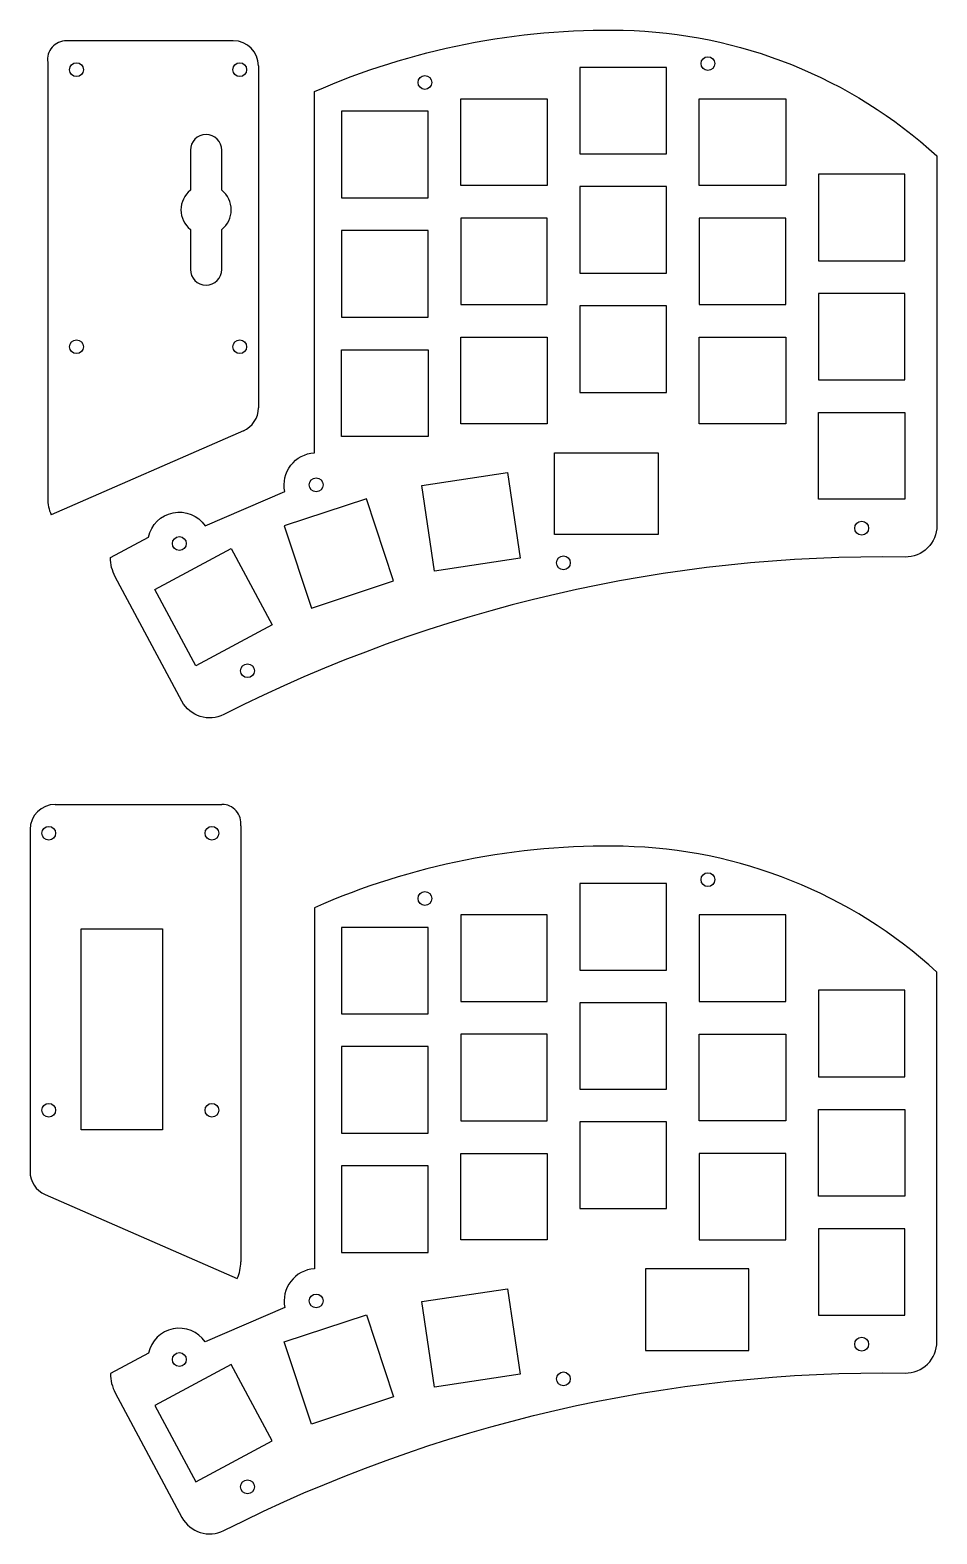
# Model space of a CAD drawing. Header units: millimetres. Extents: x 50 to 194, y -280 to -40.
import ezdxf

# ---------------------------------------------------------------- set-up
doc = ezdxf.new("R2010")
doc.units = ezdxf.units.MM
doc.layers.get('0').update_dxf_attribs({"linetype": 'CONTINUOUS'})

msp = doc.modelspace()

# ---------------------------------------------------------------- linework, layer by layer
for p, q in [((82.37, -41.87), (55.79, -41.87)), ((52.79, -45.3), (52.79, -114.76)), ((86.37, -45.87), (86.37, -100.34)), ((83.97, -104), (53.35, -117.39)), ((53.98, -163.51), (80.56, -163.51)), ((49.98, -167.51), (49.98, -221.98)), ((83.56, -166.94), (83.56, -236.4)), ((52.38, -225.64), (83, -239.03))]:
    msp.add_line(p, q)
for points in [[(189.42, -124.1, 0.121362), (80.86, -149.19, -0.407423), (74.19, -147.09), (63.56, -127.26, -0.123662), (62.79, -124.19), (68.87, -120.93, -0.658042), (77.88, -119.11), (90.58, -113.66, -0.459718), (95.3, -107.5), (95.3, -49.97, -0.109353), (144.49, -40.19, -0.181505), (194.49, -60.21), (194.49, -119.1, -0.418454)], [(80.53, -71.93, 0.480385), (80.53, -65.68), (80.53, -59.3, 0.999999), (75.53, -59.3), (75.53, -65.68, 0.480384), (75.53, -71.93), (75.53, -78.3, 1), (80.53, -78.3)], [(95.3, -179.97), (95.3, -237.5, 0.459718), (90.58, -243.66), (77.88, -249.11, 0.658042), (68.87, -250.93), (62.79, -254.19, 0.123662), (63.56, -257.26), (74.19, -277.09, 0.407423), (80.86, -279.19, -0.121362), (189.42, -254.1, 0.418454), (194.49, -249.1), (194.49, -190.21, 0.181505), (144.49, -170.19, 0.109353)]]:
    msp.add_lwpolyline(points, format="xyb", close=True)
for points in [[(137.6, -59.9), (151.4, -59.9), (151.4, -46.1), (137.6, -46.1)], [(118.6, -64.9), (118.6, -51.1), (132.4, -51.1), (132.4, -64.9)], [(156.6, -64.9), (156.6, -51.1), (170.4, -51.1), (170.4, -64.9)], [(99.6, -66.9), (113.4, -66.9), (113.4, -53.1), (99.6, -53.1)], [(175.6, -76.9), (189.4, -76.9), (189.4, -63.1), (175.6, -63.1)], [(137.6, -78.9), (151.4, -78.9), (151.4, -65.1), (137.6, -65.1)], [(132.4, -70.1), (118.6, -70.1), (118.6, -83.9), (132.4, -83.9)], [(170.4, -70.1), (156.6, -70.1), (156.6, -83.9), (170.4, -83.9)], [(99.6, -85.9), (113.4, -85.9), (113.4, -72.1), (99.6, -72.1)], [(175.6, -95.9), (189.4, -95.9), (189.4, -82.1), (175.6, -82.1)], [(137.6, -97.9), (151.4, -97.9), (151.4, -84.1), (137.6, -84.1)], [(132.4, -89.1), (132.4, -102.9), (118.6, -102.9), (118.6, -89.1)], [(170.4, -89.1), (170.4, -102.9), (156.6, -102.9), (156.6, -89.1)], [(99.6, -104.9), (99.6, -91.1), (113.4, -91.1), (113.4, -104.9)], [(175.6, -114.9), (175.6, -101.1), (189.4, -101.1), (189.4, -114.9)], [(133.55, -120.5), (133.55, -107.5), (150.05, -107.5), (150.05, -120.5)], [(114.45, -126.34), (112.41, -112.7), (126.05, -110.66), (128.09, -124.3)], [(94.81, -132.24), (107.91, -127.91), (103.58, -114.81), (90.48, -119.14)], [(82.02, -122.75), (88.54, -134.91), (76.38, -141.43), (69.86, -129.27)], [(137.6, -189.9), (151.4, -189.9), (151.4, -176.1), (137.6, -176.1)], [(118.6, -194.9), (132.4, -194.9), (132.4, -181.1), (118.6, -181.1)], [(170.4, -181.1), (156.6, -181.1), (156.6, -194.9), (170.4, -194.9)], [(71.1, -183.34), (71.1, -215.34), (58.1, -215.34), (58.1, -183.34)], [(113.4, -183.1), (99.6, -183.1), (99.6, -196.9), (113.4, -196.9)], [(189.4, -193.1), (175.6, -193.1), (175.6, -206.9), (189.4, -206.9)], [(151.4, -195.1), (137.6, -195.1), (137.6, -208.9), (151.4, -208.9)], [(132.4, -200.1), (118.6, -200.1), (118.6, -213.9), (132.4, -213.9)], [(170.4, -200.1), (170.4, -213.9), (156.6, -213.9), (156.6, -200.1)], [(113.4, -202.1), (99.6, -202.1), (99.6, -215.9), (113.4, -215.9)], [(189.4, -212.1), (189.4, -225.9), (175.6, -225.9), (175.6, -212.1)], [(151.4, -214.1), (137.6, -214.1), (137.6, -227.9), (151.4, -227.9)], [(132.4, -219.1), (132.4, -232.9), (118.6, -232.9), (118.6, -219.1)], [(156.6, -232.9), (170.4, -232.9), (170.4, -219.1), (156.6, -219.1)], [(99.6, -234.9), (113.4, -234.9), (113.4, -221.1), (99.6, -221.1)], [(189.4, -231.1), (175.6, -231.1), (175.6, -244.9), (189.4, -244.9)], [(148.04, -237.5), (148.04, -250.5), (164.54, -250.5), (164.54, -237.5)], [(114.45, -256.34), (112.41, -242.7), (126.05, -240.66), (128.09, -254.3)], [(103.58, -244.81), (107.91, -257.91), (94.81, -262.24), (90.48, -249.14)], [(76.38, -271.43), (88.54, -264.91), (82.02, -252.75), (69.86, -259.27)]]:
    msp.add_lwpolyline(points, close=True)
for centre in [(57.39, -46.47), (83.39, -46.47), (158, -45.5), (112.91, -48.5), (57.39, -90.6), (83.39, -90.6), (95.58, -112.61), (182.5, -119.5), (73.77, -121.96), (134.97, -125.03), (84.63, -142.22), (52.96, -168.11), (78.96, -168.11), (158, -175.5), (112.91, -178.5), (52.96, -212.24), (78.96, -212.24), (95.58, -242.61), (182.5, -249.5), (73.77, -251.95), (134.97, -255.03), (84.63, -272.22)]:
    msp.add_circle(centre, 1.1)
for centre, radius, start, end in [((55.76, -44.87), 3, 89.468, 188.321), ((82.37, -45.87), 4, 0, 90), ((82.37, -100.34), 4, 293.6219, 360), ((59.29, -114.76), 6.5, 180.001, 203.9007), ((53.98, -167.51), 4, 90, 180), ((80.59, -166.51), 3, -8.321, 90.532), ((53.98, -221.98), 4, 180, 246.3781), ((77.06, -236.4), 6.5, 336.0993, 359.999)]:
    msp.add_arc(centre, radius, start, end)

doc.saveas('drawing.dxf')
